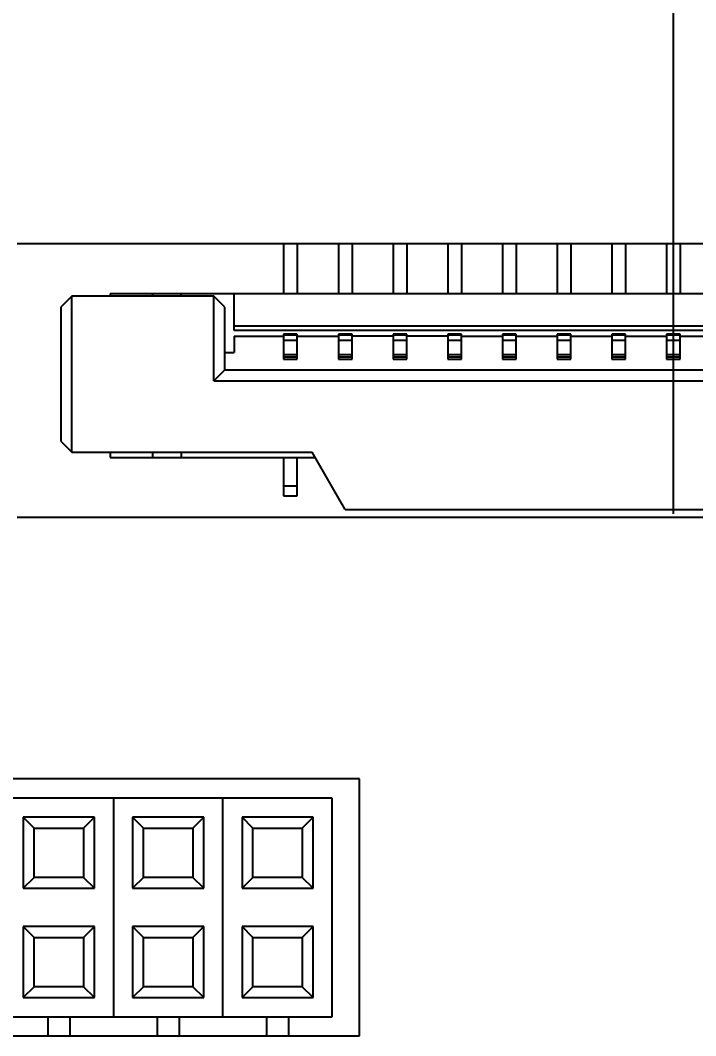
# Model space of a CAD drawing. Header units: inches. Extents: x -81 to 229, y -71 to 99.
# Drawn here: x 173.62 to 185.97, y 36.08 to 54.65 of the extents above; entities that cross this region are included whole.
import ezdxf

# ---------------------------------------------------------------- set-up
doc = ezdxf.new("R2010")
doc.units = ezdxf.units.IN
doc.header["$LTSCALE"] = 1.21
doc.header["$MEASUREMENT"] = 0
doc.header["$PDMODE"] = 3
doc.header["$PDSIZE"] = 0.3125
doc.layers.get('0').update_dxf_attribs({"linetype": 'CONTINUOUS'})
doc.layers.get('Defpoints').update_dxf_attribs({"linetype": 'CONTINUOUS'})
doc.layers.add('DIM', color=3, linetype='CONTINUOUS')
doc.styles.get("Standard").update_dxf_attribs({"font": 'txt', "width": 0.8})
doc.dimstyles.get("Standard").update_dxf_attribs({"dimtxt": 0.15625, "dimasz": 0.1875, "dimexe": 0.125, "dimexo": 0.0625, "dimgap": 0.09, "dimtad": 0, "dimtih": 1, "dimtoh": 1, "dimzin": 4, "dimdsep": 46, "dimtxsty": 'STANDARD', "dimblk": '_FILLED', "dimblk1": '_FILLED', "dimblk2": '_FILLED', "dimcen": 0.09, "dimazin": 1, "dimtp": 0.01, "dimtm": 0.01, "dimtfac": 1, "dimtofl": 0, "dimtmove": 0, "dimatfit": 3, "dimldrblk": '_FILLED', "dimfxl": 1, "dimtolj": 1, "dimtzin": 4, "dimarcsym": 0})

# ---------------------------------------------------------------- blocks, each defined once
blk = doc.blocks.new('_FILLED')
at = {"color": 0, "linetype": 'ByBlock'}
blk.add_solid([(0, 0), (-1, 0.1667), (-1, -0.1667)], dxfattribs=at)
blk = doc.blocks.new('*D12')
at = {"layer": 'Defpoints', "color": 0}
for p in [(151.052, 70.176), (151.052, 55.063), (185.562, 45.563)]:
    blk.add_point(p, dxfattribs=at)
at = {"layer": 'DIM', "color": 0, "lineweight": -2}
for p, q in [((151.052, 55.126), (151.052, 70.301)), ((185.562, 45.626), (185.562, 70.301)), ((153.052, 70.176), (164.55, 70.176)), ((183.562, 70.176), (172.063, 70.176))]:
    blk.add_line(p, q, dxfattribs=at)
at = {"layer": 'DIM', "color": 0, "lineweight": -2, "xscale": 2, "yscale": 2, "zscale": 2, "rotation": 180}
blk.add_blockref('_FILLED', (151.052, 70.176), dxfattribs=at)
at = {"layer": 'DIM', "color": 0, "lineweight": -2, "xscale": 2, "yscale": 2, "zscale": 2}
blk.add_blockref('_FILLED', (185.562, 70.176), dxfattribs=at)
at = {"layer": 'DIM', "insert": (168.307, 70.176), "char_height": 2.5, "attachment_point": 5}
blk.add_mtext('\\A1;34.51', dxfattribs=at)

msp = doc.modelspace()

# ---------------------------------------------------------------- linework, layer by layer
at = {"color": 7, "linetype": 'Continuous'}
for p, q in [((197.562, 50.563), (173.562, 50.563)), ((178.434, 50.563), (178.434, 49.654)), ((178.684, 50.563), (178.684, 49.654)), ((179.434, 50.563), (179.434, 49.654)), ((179.684, 50.563), (179.684, 49.654)), ((180.434, 50.563), (180.434, 49.654)), ((180.684, 50.563), (180.684, 49.654)), ((181.434, 50.563), (181.434, 49.654)), ((181.684, 50.563), (181.684, 49.654)), ((182.434, 50.563), (182.434, 49.654)), ((182.684, 50.563), (182.684, 49.654)), ((183.434, 50.563), (183.434, 49.654)), ((183.684, 50.563), (183.684, 49.654)), ((184.434, 50.563), (184.434, 49.654)), ((184.684, 50.563), (184.684, 49.654)), ((185.434, 50.563), (185.434, 49.654)), ((185.684, 50.563), (185.684, 49.654)), ((174.559, 49.604), (174.359, 49.404)), ((174.559, 46.754), (174.559, 49.604)), ((177.159, 49.604), (174.559, 49.604)), ((175.259, 49.654), (175.259, 49.604)), ((175.259, 49.654), (195.859, 49.654)), ((176.039, 49.604), (176.039, 49.654)), ((176.559, 49.604), (176.559, 49.654)), ((177.159, 48.054), (177.159, 49.604)), ((177.359, 49.404), (177.159, 49.604)), ((177.529, 48.978), (177.529, 49.654)), ((174.359, 49.404), (174.359, 46.954)), ((177.359, 48.254), (177.359, 49.404)), ((193.589, 49.054), (177.529, 49.054)), ((193.589, 48.978), (177.529, 48.978)), ((177.529, 48.875), (177.529, 48.575)), ((177.529, 48.875), (178.434, 48.875)), ((178.434, 48.909), (178.434, 48.452)), ((178.684, 48.909), (178.434, 48.909)), ((178.684, 48.891), (178.434, 48.891)), ((178.684, 48.452), (178.684, 48.909)), ((178.684, 48.875), (179.434, 48.875)), ((179.434, 48.909), (179.434, 48.452)), ((179.684, 48.909), (179.434, 48.909)), ((179.684, 48.891), (179.434, 48.891)), ((179.684, 48.452), (179.684, 48.909)), ((180.434, 48.875), (179.684, 48.875)), ((180.434, 48.909), (180.434, 48.452)), ((180.684, 48.909), (180.434, 48.909)), ((180.684, 48.891), (180.434, 48.891)), ((180.684, 48.452), (180.684, 48.909)), ((181.434, 48.875), (180.684, 48.875)), ((181.434, 48.909), (181.434, 48.452)), ((181.684, 48.909), (181.434, 48.909)), ((181.684, 48.891), (181.434, 48.891)), ((181.684, 48.452), (181.684, 48.909)), ((181.684, 48.875), (182.434, 48.875)), ((182.434, 48.909), (182.434, 48.452)), ((182.684, 48.909), (182.434, 48.909)), ((182.684, 48.891), (182.434, 48.891)), ((182.684, 48.452), (182.684, 48.909)), ((182.684, 48.875), (183.434, 48.875)), ((183.434, 48.909), (183.434, 48.452)), ((183.684, 48.909), (183.434, 48.909)), ((183.684, 48.891), (183.434, 48.891)), ((183.684, 48.452), (183.684, 48.909)), ((183.684, 48.875), (184.434, 48.875)), ((184.434, 48.909), (184.434, 48.452)), ((184.684, 48.909), (184.434, 48.909)), ((184.684, 48.891), (184.434, 48.891)), ((184.684, 48.452), (184.684, 48.909)), ((184.684, 48.875), (185.434, 48.875)), ((185.434, 48.909), (185.434, 48.452)), ((185.684, 48.909), (185.434, 48.909)), ((185.684, 48.891), (185.434, 48.891)), ((185.684, 48.452), (185.684, 48.909)), ((185.684, 48.875), (186.434, 48.875)), ((178.434, 48.8), (178.684, 48.8)), ((179.434, 48.8), (179.684, 48.8)), ((180.434, 48.8), (180.684, 48.8)), ((181.434, 48.8), (181.684, 48.8)), ((182.434, 48.8), (182.684, 48.8)), ((183.434, 48.8), (183.684, 48.8)), ((184.434, 48.8), (184.684, 48.8)), ((185.434, 48.8), (185.684, 48.8)), ((177.359, 48.575), (177.529, 48.575)), ((178.684, 48.534), (178.434, 48.534)), ((178.434, 48.496), (178.684, 48.496)), ((178.684, 48.488), (178.434, 48.488)), ((179.684, 48.534), (179.434, 48.534)), ((179.434, 48.496), (179.684, 48.496)), ((179.684, 48.488), (179.434, 48.488)), ((180.684, 48.534), (180.434, 48.534)), ((180.434, 48.496), (180.684, 48.496)), ((180.684, 48.488), (180.434, 48.488)), ((181.684, 48.534), (181.434, 48.534)), ((181.434, 48.496), (181.684, 48.496)), ((181.684, 48.488), (181.434, 48.488)), ((182.684, 48.534), (182.434, 48.534)), ((182.434, 48.496), (182.684, 48.496)), ((182.684, 48.488), (182.434, 48.488)), ((183.684, 48.534), (183.434, 48.534)), ((183.434, 48.496), (183.684, 48.496)), ((183.684, 48.488), (183.434, 48.488)), ((184.684, 48.534), (184.434, 48.534)), ((184.434, 48.496), (184.684, 48.496)), ((184.684, 48.488), (184.434, 48.488)), ((185.684, 48.534), (185.434, 48.534)), ((185.434, 48.496), (185.684, 48.496)), ((185.684, 48.488), (185.434, 48.488)), ((178.434, 48.452), (178.684, 48.452)), ((179.434, 48.452), (179.684, 48.452)), ((180.434, 48.452), (180.684, 48.452)), ((181.434, 48.452), (181.684, 48.452)), ((182.434, 48.452), (182.684, 48.452)), ((183.434, 48.452), (183.684, 48.452)), ((184.434, 48.452), (184.684, 48.452)), ((185.434, 48.452), (185.684, 48.452)), ((177.159, 48.054), (177.359, 48.254)), ((177.359, 48.254), (193.759, 48.254)), ((177.159, 48.054), (193.959, 48.054)), ((174.359, 46.954), (174.559, 46.754)), ((174.559, 46.754), (178.953, 46.754)), ((175.259, 46.754), (175.259, 46.654)), ((175.259, 46.654), (179.01, 46.654)), ((176.039, 46.654), (176.039, 46.754)), ((176.559, 46.754), (176.559, 46.654)), ((178.434, 46.654), (178.434, 45.954)), ((178.684, 45.954), (178.684, 46.654)), ((179.559, 45.704), (178.953, 46.754)), ((178.684, 46.127), (178.434, 46.127)), ((178.434, 45.954), (178.684, 45.954)), ((179.559, 45.704), (191.559, 45.704)), ((173.562, 45.563), (197.562, 45.563)), ((179.822, 40.778), (150.422, 40.778)), ((179.822, 36.078), (179.822, 40.778)), ((179.322, 40.424), (165.322, 40.424)), ((175.322, 40.424), (175.322, 36.424)), ((177.322, 36.424), (177.322, 40.424)), ((179.322, 36.424), (179.322, 40.424)), ((173.672, 40.074), (173.672, 38.774)), ((173.672, 40.074), (173.872, 39.874)), ((174.972, 40.074), (173.672, 40.074)), ((174.772, 39.874), (174.972, 40.074)), ((174.972, 38.774), (174.972, 40.074)), ((175.672, 40.074), (175.672, 38.774)), ((175.872, 39.874), (175.672, 40.074)), ((176.972, 40.074), (175.672, 40.074)), ((176.972, 40.074), (176.772, 39.874)), ((176.972, 38.774), (176.972, 40.074)), ((177.672, 40.074), (177.672, 38.774)), ((177.872, 39.874), (177.672, 40.074)), ((178.972, 40.074), (177.672, 40.074)), ((178.972, 40.074), (178.772, 39.874)), ((178.972, 38.774), (178.972, 40.074)), ((173.872, 38.974), (173.872, 39.874)), ((173.872, 39.874), (174.772, 39.874)), ((174.772, 39.874), (174.772, 38.974)), ((175.872, 38.974), (175.872, 39.874)), ((175.872, 39.874), (176.772, 39.874)), ((176.772, 39.874), (176.772, 38.974)), ((177.872, 38.974), (177.872, 39.874)), ((177.872, 39.874), (178.772, 39.874)), ((178.772, 39.874), (178.772, 38.974)), ((173.672, 38.774), (173.872, 38.974)), ((174.772, 38.974), (173.872, 38.974)), ((174.772, 38.974), (174.972, 38.774)), ((175.872, 38.974), (175.672, 38.774)), ((176.772, 38.974), (175.872, 38.974)), ((176.972, 38.774), (176.772, 38.974)), ((177.872, 38.974), (177.672, 38.774)), ((178.772, 38.974), (177.872, 38.974)), ((178.972, 38.774), (178.772, 38.974)), ((173.672, 38.774), (174.972, 38.774)), ((175.672, 38.774), (176.972, 38.774)), ((177.672, 38.774), (178.972, 38.774)), ((173.672, 38.074), (173.672, 36.774)), ((173.872, 37.874), (173.672, 38.074)), ((174.972, 38.074), (173.672, 38.074)), ((174.972, 38.074), (174.772, 37.874)), ((174.972, 36.774), (174.972, 38.074)), ((175.672, 38.074), (175.672, 36.774)), ((175.872, 37.874), (175.672, 38.074)), ((176.972, 38.074), (175.672, 38.074)), ((176.972, 38.074), (176.772, 37.874)), ((176.972, 36.774), (176.972, 38.074)), ((177.672, 38.074), (177.672, 36.774)), ((177.872, 37.874), (177.672, 38.074)), ((178.972, 38.074), (177.672, 38.074)), ((178.972, 38.074), (178.772, 37.874)), ((178.972, 36.774), (178.972, 38.074)), ((173.872, 36.974), (173.872, 37.874)), ((173.872, 37.874), (174.772, 37.874)), ((174.772, 37.874), (174.772, 36.974)), ((175.872, 36.974), (175.872, 37.874)), ((175.872, 37.874), (176.772, 37.874)), ((176.772, 37.874), (176.772, 36.974)), ((177.872, 36.974), (177.872, 37.874)), ((177.872, 37.874), (178.772, 37.874)), ((178.772, 37.874), (178.772, 36.974)), ((173.872, 36.974), (173.672, 36.774)), ((174.772, 36.974), (173.872, 36.974)), ((174.972, 36.774), (174.772, 36.974)), ((175.872, 36.974), (175.672, 36.774)), ((176.772, 36.974), (175.872, 36.974)), ((176.972, 36.774), (176.772, 36.974)), ((177.872, 36.974), (177.672, 36.774)), ((178.772, 36.974), (177.872, 36.974)), ((178.972, 36.774), (178.772, 36.974)), ((173.672, 36.774), (174.972, 36.774)), ((175.672, 36.774), (176.972, 36.774)), ((177.672, 36.774), (178.972, 36.774)), ((165.322, 36.424), (179.322, 36.424)), ((174.122, 36.424), (174.122, 36.078)), ((174.522, 36.424), (174.522, 36.078)), ((176.122, 36.424), (176.122, 36.078)), ((176.522, 36.424), (176.522, 36.078)), ((178.122, 36.424), (178.122, 36.078)), ((178.522, 36.424), (178.522, 36.078)), ((150.422, 36.078), (179.822, 36.078))]:
    msp.add_line(p, q, dxfattribs=at)

# ---------------------------------------------------------------- dimensions: what is measured, and where the dimension line sits
at = {"layer": 'DIM'}
dim = msp.add_linear_dim(base=(151.052, 70.176), p1=(185.562, 45.563), p2=(151.052, 55.063), dimstyle='STANDARD', override={"dimtxt": 2.5, "dimasz": 2, "dimtih": 0, "dimtoh": 0, "dimzin": 0, "dimcen": 0.198, "dimclrt": 256, "dimadec": 0, "dimazin": 0, "dimtp": 0, "dimtm": 0, "dimtdec": 4, "dimtzin": 0}, dxfattribs=at)
dim.commit()
dim.dimension.update_dxf_attribs({"geometry": '*D12', "text_midpoint": (168.307, 70.176)})

doc.saveas('drawing.dxf')
